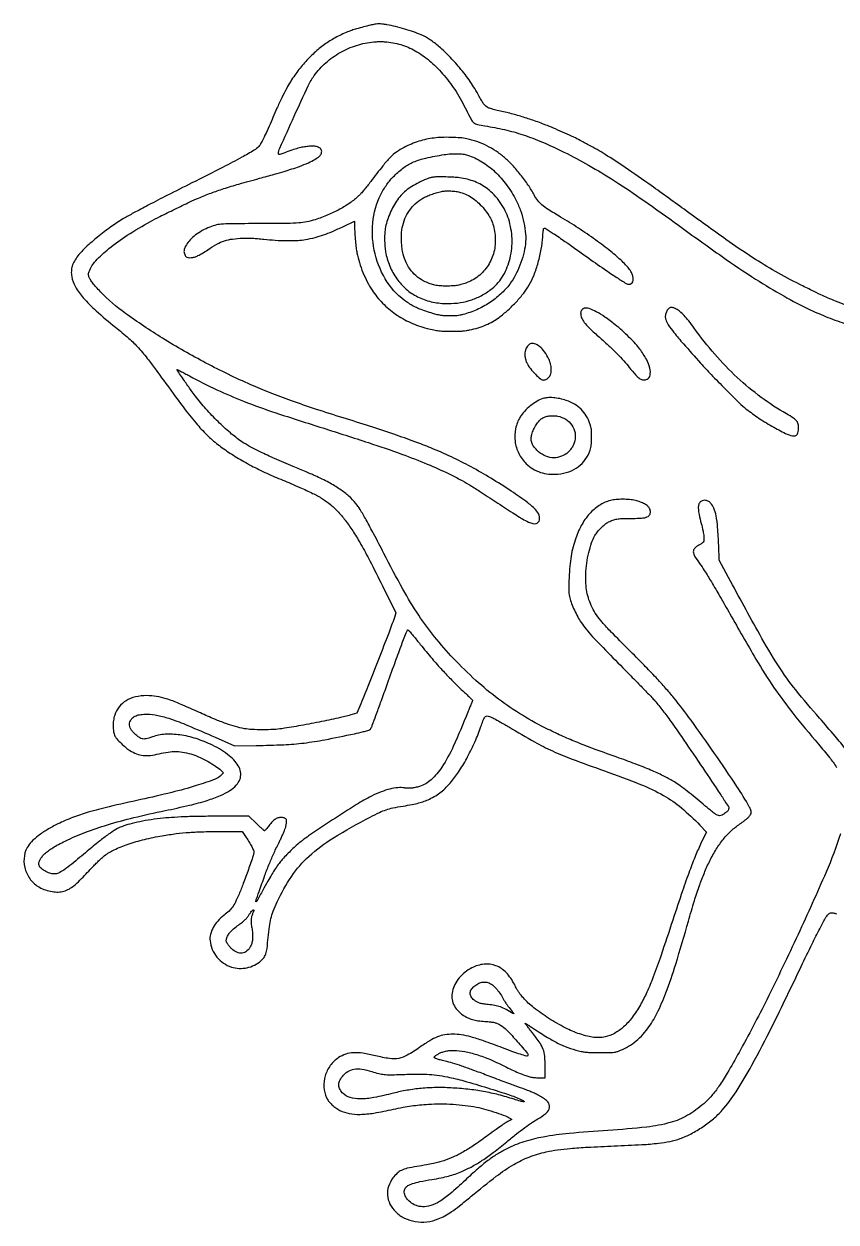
# Model space of a CAD drawing. Extents: x 225 to 3107, y 615 to 2741.
# Drawn here: x 225 to 1666, y 615 to 2741 of the extents above; entities that cross this region are included whole.
import ezdxf

# ---------------------------------------------------------------- set-up
doc = ezdxf.new("R2010")
doc.units = 0

msp = doc.modelspace()

# ---------------------------------------------------------------- linework, layer by layer
for points in [[(1702.382002, 2235.970658, -0.020754), (1665.437149, 2248.98624, -0.007057), (1652.183265, 2254.501617, -0.006964), (1639.030881, 2260.412659, -0.00539), (1623.411946, 2267.901388, -0.002106), (1602, 2278.565354, -0.012799), (1558.878359, 2301.670429, -0.01436), (1518.649525, 2326.124963, -0.01048), (1470.770258, 2358.591674, -0.003295), (1400.5, 2409.122126, 0.002555), (1338.190211, 2454.068332, 0.006414), (1292.172735, 2486.023215, 0.00866), (1256.419781, 2509.285032, 0.017792), (1227.5, 2525.994086, -0.000194), (1223.268167, 2528.244352, -0.000167), (1218.821875, 2530.612773, -0.000168), (1214.789295, 2532.764288, -0.000486), (1212, 2534.257162, 0.012272), (1200.950732, 2539.839985, 0.004621), (1185.22912, 2547.127799, 0.004676), (1168.589486, 2554.468463, 0.007449), (1154.211592, 2560.399156, 0.009191), (1131.150254, 2569.025457, 0.010997), (1109.119484, 2576.266876, 0.011309), (1087.345169, 2582.36256, 0.010913), (1065.058263, 2587.546092, -0.007739), (1060.023584, 2588.683431, -0.00851), (1055.184171, 2589.943228, -0.00803), (1051.089667, 2591.155036, -0.042009), (1048.915709, 2592.043002, -0.065047), (1045.078192, 2594.677719, -0.04222), (1041.385873, 2598.602876, -0.031631), (1037.494985, 2604.203104, -0.013618), (1033, 2612.113552, 0.011715), (1025.118974, 2626.106574, 0.015218), (1017.218268, 2638.520284, 0.014999), (1008.482667, 2650.571666, 0.010865), (998.070329, 2663.475558, 0.01764), (979.977576, 2683.452396, 0.022974), (961.986933, 2700.334912, 0.025743), (945.06252, 2713.367797, 0.051939), (930.312246, 2721.444323, 0.016389), (916.615213, 2726.66888, 0.011408), (900.846304, 2731.699444, 0.011249), (884.526071, 2736.102162, 0.013919), (869.139532, 2739.432601, 0.016835), (863.274932, 2740.328903, 0.019327), (857.627281, 2740.777952, 0.020866), (852.446136, 2740.77261, 0.032321), (848, 2740.293357, 0.016689), (840.048339, 2738.636968, 0.004659), (827.724489, 2735.515582, 0.004779), (815.357532, 2732.133646, 0.014316), (807, 2729.501344, 0.017244), (796.685045, 2725.521435, 0.012983), (785.627611, 2720.467829, 0.013008), (774.878911, 2714.862867, 0.017637), (765.5, 2709.216, 0.031038), (747.086123, 2695.526768, 0.026884), (729.554612, 2679.027081, 0.025884), (713.248367, 2660.063545, 0.023824), (698.501448, 2639, 0.018887), (691.427851, 2626.79883, 0.007473), (682.599723, 2609.534148, 0.007519), (673.882181, 2591.145661, 0.011662), (666.973288, 2575, -0.009573), (660.368798, 2559.385712, -0.008369), (652.879793, 2543.313219, -0.0064), (645.793766, 2529.209237, -0.060613), (641.985746, 2523.636546, -0.078762), (633.552519, 2516.632766, -0.008971), (611.974902, 2504.337739, -0.007183), (578.629868, 2486.739343, -0.001741), (523, 2458.637466, 0.001401), (479.632791, 2436.767129, 0.002853), (445.709745, 2419.295958, 0.003494), (419.64349, 2405.44979, 0.010314), (402, 2395.443526, 0.020578), (379.261431, 2380.621115, 0.016138), (355.843286, 2362.777573, 0.016435), (335.085165, 2344.708628, 0.037406), (320.972237, 2329.46511, 0.037176), (314.655095, 2320.187862, 0.057269), (310.797366, 2311.289668, 0.062018), (309.246122, 2302.29554, 0.053978), (309.828594, 2292.748727, 0.089454), (316.424154, 2274.523023, 0.04697), (330.464233, 2254.8367, 0.033173), (353.166989, 2231.874403, 0.012768), (387.5, 2203.001489, -0.012804), (411.516538, 2182.801391, -0.027891), (428.614787, 2165.863933, -0.021939), (446.037745, 2144.774601, -0.005359), (472.815055, 2108.5, 0.004234), (507.401919, 2061.424714, 0.015242), (530.610568, 2032.286034, 0.02316), (549.6747, 2011.797034, 0.028648), (569.307191, 1994.653729, 0.020577), (590.722487, 1979.384942, 0.015478), (615.427736, 1964.330125, 0.014857), (642.237436, 1950.146305, 0.014594), (670, 1937.490244, -0.00059), (698.63649, 1925.392518, -0.002884), (714.78946, 1918.435928, -0.004879), (726.388989, 1913.225437, -0.005395), (737.5, 1907.95743, -0.027157), (754.856612, 1898.298355, -0.034336), (769.685291, 1887.46901, -0.033214), (783.26764, 1874.408327, -0.022992), (796.88179, 1858, -0.018826), (810.133011, 1838.998902, -0.014295), (823.251968, 1817.248493, -0.0099), (838.972988, 1788.081024, -0.003157), (861.230291, 1744.072854), (885.339806, 1695.645709), (882.532755, 1687.572854, -0.007871), (872.469729, 1660.03752, -0.001737), (854.305243, 1613.148949, -0.001896), (835.297034, 1565.121317, -0.004746), (820.9567, 1530.248943), (815.782297, 1517.997886), (807.641148, 1515.528806, -0.018721), (786.802888, 1510.051613, -0.005084), (753.463894, 1502.965729, -0.005291), (716.756849, 1495.956662, -0.006887), (683, 1490.359282, -0.026179), (668.233721, 1488.904549, -0.01149), (648.5805, 1488.454868, -0.011174), (629.348073, 1488.886669, -0.034936), (616.5, 1490.366031, -0.022438), (600.624757, 1494.072229, -0.017193), (583.645395, 1499.485013, -0.013756), (563.706059, 1507.230073, -0.00657), (538.5, 1518.219689, 0.004982), (500.25915, 1535.037129, 0.023107), (477.662032, 1543.495077, 0.038357), (460.47274, 1547.615495, 0.039669), (443.049495, 1549, 0.0561), (422.986373, 1546.741795, 0.080435), (406.43045, 1540.038909, 0.089201), (394.052084, 1529.113112, 0.08775), (386.169833, 1514.5, 0.045867), (383.994032, 1505.120545, 0.037231), (383.355748, 1494.813181, 0.038434), (384.233054, 1485.027305, 0.067445), (386.638189, 1477.277587, 0.077437), (389.980271, 1472.288003, 0.0148), (397.632975, 1464.464144, 0.016684), (406.119873, 1456.815507, 0.036293), (413.213908, 1451.669451, 0.046638), (425.160534, 1445.723551, 0.064208), (436.793903, 1442.872226, 0.058661), (449.551575, 1442.936883, 0.031802), (464.991418, 1445.839706, -0.028829), (481.092019, 1448.965914, -0.039604), (495.81184, 1449.775923, -0.040808), (510.12679, 1448.256237, -0.033579), (525, 1444.38761, -0.028657), (537.820834, 1439.283154, -0.019316), (551.832443, 1432.080451, -0.019473), (564.962277, 1423.98714, -0.034334), (575.021963, 1416.180123), (579.5, 1412.183777), (576.5, 1409.005081, -0.115121), (563.507617, 1400.398281, -0.014052), (530.946296, 1389.327296, -0.01432), (487.48686, 1377.252597, -0.007386), (432.5, 1364.517318, 0.004186), (376.071056, 1351.828068, 0.013898), (339.288986, 1342.147288, 0.020175), (311.352451, 1332.71876, 0.022702), (285.37056, 1321.388057, 0.020781), (266.420728, 1311.080267, 0.029022), (250.479095, 1300.226088, 0.033276), (238.240794, 1289.441813, 0.071966), (230.782909, 1279.38863, 0.109271), (225.246093, 1259.906492, 0.096512), (228.053988, 1238.952075, 0.095326), (238.585099, 1220.374774, 0.103479), (255, 1207.667024, 0.04061), (266.353004, 1203.245509, 0.044927), (277.894858, 1200.900854, 0.048215), (288.851929, 1200.744519, 0.066387), (298.460866, 1202.839538, 0.051975), (307.314357, 1207.128326, 0.040261), (315.942165, 1213.491158, 0.021476), (327.369579, 1224.327689, 0.003785), (347.777881, 1245.739104, -0.00651), (353.354486, 1251.526338, -0.006335), (359.130007, 1257.219777, -0.006266), (364.330705, 1262.094328, -0.02337), (367.777881, 1264.961341, -0.05365), (385.27131, 1275.443681, -0.024998), (409.833348, 1285.329907, -0.022736), (438.907643, 1293.917804, -0.018876), (470.5, 1300.453528, -0.010566), (495.536206, 1304.112528, -0.013316), (518.845371, 1306.389123, -0.0118), (544.367626, 1307.592911, -0.005999), (576.5, 1307.963549), (612.5, 1307.946877), (619.716853, 1297.223438, -0.012319), (625.018817, 1288.910291, -0.017671), (629.266864, 1281.275749, -0.017617), (632.25469, 1274.882696, -0.100742), (632.999211, 1271.231513, -0.082173), (631.984849, 1265.087824, -0.002428), (623.414905, 1240.267596, -0.005473), (614.445971, 1215.564274, -0.011467), (606.823679, 1196.598846, -0.012348), (600.309117, 1182.385779, -0.041352), (595.069171, 1173.587049, -0.050294), (589.026931, 1166.701941, -0.025421), (580.182851, 1159.265189, 0.049129), (569.204706, 1149.109135, 0.056303), (560.979237, 1137.430326, 0.062076), (556.19772, 1125.358541, 0.092016), (555.408157, 1114.036307, 0.071617), (559.436062, 1098.70277, 0.070934), (567.634037, 1085.072952, 0.071365), (579.262284, 1074.34445, 0.073979), (593.301622, 1067.475937, 0.065291), (606.989614, 1065.028785, 0.063777), (620.959485, 1066.160949, 0.063694), (634.20945, 1070.780448, 0.064808), (645.784743, 1078.566276, 0.055023), (651.312641, 1084.62873, 0.082662), (654.511749, 1091.014516, 0.045772), (656.521418, 1100.536779, 0.007106), (658.490552, 1119.716996, -0.010926), (660.676758, 1139.521077, -0.029147), (663.360817, 1153.471673, -0.031141), (667.53805, 1166.484665, -0.014063), (674.535553, 1182.989214, -0.042498), (700.236854, 1228.501198, -0.058069), (731.08009, 1264.022652, -0.046994), (774.186347, 1296.510682, -0.018051), (839.5, 1333.546089, -0.009482), (856.258922, 1341.865361, -0.030013), (867.880093, 1346.531278, -0.03036), (879.905716, 1349.74441, -0.009879), (898, 1353.048838, 0.007659), (913.812197, 1355.864004, 0.01702), (925.734955, 1358.599671, 0.021374), (935.538945, 1361.657379, 0.024336), (944.620443, 1365.430011, 0.025353), (955.837604, 1371.457639, 0.031452), (965.570924, 1378.212195, 0.030387), (974.639605, 1386.332806, 0.02127), (983.863387, 1396.491331, 0.031726), (998.063821, 1415.91676, 0.019025), (1012.511684, 1440.588384, 0.018463), (1025.696515, 1467.55173, 0.021627), (1036.114416, 1494.046703, -0.007352), (1039.7411, 1504.103964, -0.039784), (1042.213208, 1509.350692, -0.084798), (1044.448531, 1512.06439, -0.180051), (1046.962487, 1513, -0.098884), (1051.429654, 1512.107813, -0.018939), (1058.976618, 1508.627161, -0.013619), (1069.865333, 1502.717626, -0.003777), (1086.617527, 1492.856533, 0.007062), (1131.241851, 1466.98187, 0.020443), (1163.063301, 1450.79943, 0.018251), (1197.997366, 1436.313774, 0.004727), (1255.287146, 1415.587821, -0.010651), (1319.230837, 1391.594328, -0.034325), (1360.130639, 1371.893171, -0.044436), (1392.023386, 1349.776379, -0.029223), (1424.619203, 1319.191826), (1436.289266, 1306.883653), (1427.233336, 1288.191826, 0.014832), (1416.999255, 1265.366708, 0.009622), (1406.469108, 1238.424826, 0.006778), (1393.821164, 1202.645767, 0.002325), (1376.448945, 1150.5, -0.002481), (1355.690085, 1088.253425, -0.009553), (1341.860918, 1049.888115, -0.015163), (1330.566003, 1022.826157, -0.02376), (1319.074045, 1000.382389, -0.029152), (1304.351974, 977.863926, -0.049045), (1289.216177, 961.131037, -0.058507), (1273.35511, 949.793797, -0.073873), (1256.471311, 943.511439, -0.0403), (1246.501823, 942.226448, -0.040343), (1236.458982, 942.55811, -0.034175), (1225.241409, 944.6223, -0.017838), (1211.599535, 948.633441, -0.038928), (1185.802479, 959.523832, -0.022808), (1156.740549, 976.275031, -0.02285), (1129.924484, 995.184725, -0.047855), (1111.362687, 1012.668877, -0.008676), (1106.175228, 1018.799009, -0.025997), (1102.92975, 1023.222679, -0.022855), (1099.946066, 1028.253938, -0.005532), (1095.490832, 1036.842801, 0.073), (1080.867759, 1057.623729, 0.111281), (1062.614013, 1069.85131, 0.119619), (1041.882509, 1072.571342, 0.093287), (1020.065225, 1065.973123, 0.047366), (1007.696948, 1057.96875, 0.052142), (997.488701, 1048.005884, 0.054485), (989.931198, 1036.583404, 0.061736), (985.399798, 1024.258932, 0.081193), (984.609497, 1012.47884, 0.082806), (987.627608, 1001.146185, 0.077878), (994.382937, 990.856841, 0.061299), (1004.490603, 982.134658, 0.034898), (1012.738963, 977.414833, 0.042143), (1021.069582, 974.224524, 0.036451), (1030.751944, 972.174708, 0.018053), (1043.257009, 970.9244, -0.008967), (1053.518907, 970.086362, -0.033005), (1059.937551, 969.014897, -0.045082), (1065.075521, 967.303701, -0.029632), (1070.634793, 964.473874, -0.068399), (1081.916966, 955.596404, -0.011798), (1100.379905, 935.535452, -0.005257), (1119.045053, 913.812553, -0.389221), (1118.860498, 909.527165, -0.278704), (1117.228031, 909.124582, -0.003422), (1106.484216, 912.550388, -0.007845), (1092.818173, 917.249776, -0.003257), (1074.5, 924.007339, 0.005079), (1040.386122, 936.450953, 0.017893), (1018.108565, 943.435824, 0.027406), (1001.259711, 947.084338, 0.03902), (986, 948.314679, 0.042481), (971.879373, 947.147654, 0.053135), (959.226887, 943.597685, 0.041938), (945.480692, 936.726442, 0.01588), (927.5, 924.968553, -0.022006), (905.469672, 910.944722, -0.083887), (890.249169, 905.29397, -0.084836), (874.10586, 904.989833, -0.022812), (848.871511, 910.001268, 0.021866), (826.731583, 914.4417, 0.051318), (809.904509, 915.311853, 0.066388), (796.112495, 912.752775, 0.067624), (783.56675, 906.675685, 0.08736), (768.828424, 892.656229, 0.086452), (759.699168, 874.397299, 0.087809), (757.36676, 854.379739, 0.094016), (762.173486, 835.288919, 0.06263), (765.859589, 829.399466, 0.0344), (771.685602, 823.184444, 0.033204), (778.69164, 817.489465, 0.039689), (786, 813.14017, 0.067745), (802.521878, 807.62466, 0.051887), (821.518011, 806.039902, 0.036314), (846.117391, 808.335364, 0.012722), (881, 815.083116, -0.007239), (897.875371, 818.539882, -0.010821), (912.721689, 821.026149, -0.011265), (927.201675, 822.797945, -0.008893), (942.936475, 824.082233, -0.016848), (964.152224, 824.718052, -0.014312), (986.554117, 823.992954, -0.014539), (1008.409094, 822.019445, -0.019777), (1027.956461, 818.891346, -0.018375), (1044.579982, 814.911714, -0.012626), (1063.11634, 809.239182, -0.011115), (1079.843744, 803.238141, -0.060848), (1088.309017, 798.742102), (1091.118035, 796.779763), (1086.309017, 794.537554, 0.031092), (1080.977998, 791.635925, 0.009267), (1073.21973, 786.562406, 0.007162), (1062.91307, 779.3281, 0.002864), (1049, 769.139976, -0.009324), (1024.833297, 751.918581, -0.019396), (1005.25312, 739.596305, -0.023785), (987.702582, 730.5627, -0.026569), (970, 723.601301, -0.01561), (961.209138, 720.974896, -0.012718), (951.651246, 718.699926, -0.009298), (939.501177, 716.367724, -0.003351), (922.141926, 713.48884, 0.015955), (905.407592, 710.278281, 0.056967), (895.129655, 706.697206, 0.075426), (887.489144, 701.474016, 0.043837), (880.038934, 693.198505, 0.081885), (872.154867, 678.126098, 0.100228), (870.274813, 662.368003, 0.099028), (874.675441, 646.974843, 0.078144), (884.931278, 632.962903, 0.083773), (900.399896, 622.016817, 0.071348), (919.483092, 615.983405, 0.068673), (940.191658, 615.431718, 0.067619), (960.391728, 620.493528, 0.030578), (971.909631, 625.939843, 0.02493), (983.52051, 633.101503, 0.017021), (997.845086, 643.690691, 0.005185), (1018.802797, 660.672466, -0.009201), (1063.260334, 696.108157, -0.030195), (1094.364871, 717.123128, -0.042164), (1121.642731, 730.284017, -0.036816), (1152, 739.397679, -0.019162), (1171.989912, 743.029737, -0.013413), (1194.737461, 745.647871, -0.00893), (1225.375705, 747.79325, -0.002619), (1272.5, 750.000895, 0.003304), (1321.817403, 752.379023, 0.014178), (1351.127999, 754.821716, 0.023489), (1371.791095, 758.123882, 0.033456), (1389.688407, 763.121949, 0.037035), (1409.230655, 771.691211, 0.02634), (1429.752873, 783.991498, 0.026362), (1448.842006, 798.36298, 0.037423), (1464.048865, 813.192975, 0.038371), (1488.996725, 846.254618, 0.016697), (1517.132577, 893.584817, 0.011121), (1552.979223, 962.321662, 0.003335), (1604.526089, 1068.545115, -0.002099), (1623.861768, 1108.642587, -0.006573), (1637.3259, 1135.369021, -0.007422), (1647.211208, 1153.696181, -0.062401), (1652.766826, 1161.25, -0.077949), (1655.19851, 1163.123387, -0.113653), (1657.792401, 1163.853897, -0.071581), (1661.287675, 1163.521774, -0.016541), (1667, 1161.936326, 0.012675)], [(1674.396459, 1303.894528, -0.024886), (1648.610199, 1235.652284, -0.005953), (1598.8489, 1125.098995, -0.006453), (1543.310662, 1009.46523, -0.011495), (1494.216631, 916, -0.005475), (1473.278125, 879.225174, -0.018682), (1458.511909, 855.978745, -0.027624), (1445.605241, 839.297019, -0.032055), (1431.523244, 825, -0.052049), (1402.892543, 804.348521, -0.062192), (1372.230119, 791.505426, -0.041281), (1330.319376, 783.448926, -0.010583), (1261.5, 777.499714, 0.006775), (1192.408539, 772.056775, 0.021751), (1146.683327, 765.815344, 0.031765), (1112.375151, 757.322615, 0.039563), (1081.946472, 744.983123, 0.024014), (1064.962607, 735.430338, 0.022079), (1048.473799, 724.039708, 0.018022), (1030.32293, 709.219467, 0.00857), (1008, 688.922261, -0.011625), (981.393617, 665.02558, -0.03905), (962.493081, 651.230839, -0.061035), (946.997319, 644.114638, -0.088821), (932.124376, 642.148834, -0.016652), (927.914545, 642.482387, -0.03397), (924.654327, 643.076595, -0.034534), (921.538785, 644.099506, -0.017809), (917.793467, 645.780574, -0.067805), (908.828573, 651.820937, -0.084953), (902.588428, 659.649278, -0.103003), (900.069301, 667.845089, -0.157914), (901.679406, 675.034424, -0.132691), (906.284211, 679.529966, -0.048809), (914.67936, 683.198853, -0.0299), (927.910572, 686.643479, -0.00815), (949.170195, 690.481449, 0.008474), (965.787579, 693.49248, 0.017176), (978.723065, 696.528731, 0.01958), (990.268883, 700.151615, 0.015531), (1002.439306, 704.931925, 0.023039), (1020.739152, 713.803275, 0.021607), (1038.552634, 724.4975, 0.017905), (1058.116612, 738.45517, 0.008833), (1082, 757.5, -0.005767), (1099.140596, 771.340825, -0.009434), (1114.01637, 782.623403, -0.010893), (1127.49782, 792.010531, -0.013815), (1140.362998, 800.055325, 0.059721), (1154.329806, 810.683935, 0.227693), (1158.015359, 820.679692, 0.20564), (1152.620261, 830.552289, 0.049226), (1136.5, 840.809281, 0.009469), (1129.534206, 844.16864, 0.012678), (1123.087558, 846.932819, 0.007731), (1114.464701, 850.220383, 0.001434), (1098.5, 855.974222, -0.002793), (1088.986998, 859.432039, -0.001015), (1075.534375, 864.438145, -0.001006), (1060.835607, 869.97571, -0.0012), (1047, 875.257919, 0.003399), (1021.948629, 884.696131, 0.006883), (1002.08266, 891.717753, 0.00865), (985.911842, 896.874163, 0.015699), (972.5, 900.441758, -0.007313), (963.636115, 902.641102, -0.021821), (957.668231, 904.496822, -0.025327), (953.809054, 906.109166, -0.377078), (953.279042, 907.351599, -0.150341), (954.789541, 909.483551, -0.026466), (958.880635, 912.300594, -0.028269), (963.924374, 915.014086, -0.030837), (969.100161, 917.0538, -0.018439), (973.467238, 918.294792, -0.029872), (977.263795, 918.986715, -0.024363), (981.623714, 919.300425, -0.008204), (988, 919.343183, -0.043773), (1007.312869, 917.460196, -0.030441), (1028.581975, 912.130117, -0.025238), (1052.848347, 903.082701, -0.014159), (1081.388994, 889.797508, 0.007941), (1093.846959, 883.808959, 0.010039), (1105.558237, 878.689195, 0.010929), (1115.727924, 874.742462, 0.029213), (1123.175897, 872.520461, 0.025168), (1126.312535, 871.94581, 0.010069), (1130.653232, 871.463172, 0.009934), (1135.362299, 871.12955, 0.012355), (1139.75, 871.014781), (1150, 871), (1149.992446, 889.25, 0.0169), (1149.299728, 909.490302, 0.070718), (1146.775361, 921.379996, 0.065557), (1140.952876, 932.527575, 0.013253), (1127.606059, 950.5, -0.001645), (1122.50964, 957.039875, -0.002727), (1118.258954, 962.59396, -0.000307), (1114.510328, 967.554104, -0.347948), (1114.515985, 967.798587, -0.377249), (1114.747423, 967.835103, -0.000302), (1120.086657, 964.445898, -0.00273), (1126.071, 960.596077, -0.001642), (1133.131921, 955.965885, 0.011228), (1157.566643, 940.604457, 0.024601), (1177.061906, 930.216184, 0.029765), (1194.924642, 923.063228, 0.027434), (1214, 917.855399, 0.015771), (1220.653597, 916.643793, 0.020465), (1226.816239, 915.977744, 0.013269), (1234.778834, 915.657476, 0.0029), (1248.5, 915.549567, 0.001881), (1264.100096, 915.576041, 0.020086), (1270.431827, 915.865132, 0.041453), (1274.959868, 916.636112, 0.022092), (1280.399159, 918.293004, 0.043083), (1294.468062, 924.676884, 0.036038), (1308.151503, 933.722857, 0.034905), (1320.830409, 944.977455, 0.034275), (1331.9039, 957.951379, 0.045074), (1348.522569, 985.183904, 0.023828), (1364.318251, 1021.507888, 0.016241), (1381.809653, 1072.563628, 0.00529), (1404.370007, 1149, -0.00502), (1414.92592, 1184.83559, -0.011003), (1423.880354, 1211.992134, -0.013684), (1432.577841, 1234.55807, -0.015242), (1442.21251, 1255.805071, -0.024853), (1453.749925, 1276.63094, -0.032164), (1466.436601, 1294.405198, -0.034743), (1480.360002, 1309.241435, -0.039976), (1495.602324, 1321.26178, 0.011825), (1499.847421, 1324.238256, 0.009654), (1504.24922, 1327.615591, 0.009781), (1508.180663, 1330.882392, 0.025101), (1510.852324, 1333.43737, 0.039288), (1514.60289, 1338.084924, 0.130656), (1515.90305, 1341.753214, 0.117968), (1515.274031, 1345.803469, 0.029211), (1512.347254, 1351.9039, 0.020377), (1490.472749, 1387.865325, 0.00472), (1450.671, 1446.461157, 0.00504), (1409.016627, 1505.2809, 0.014329), (1378.428005, 1545.109793, 0.010138), (1363.854048, 1562.277935, 0.007226), (1346.872537, 1580.928976, 0.005742), (1325.695942, 1603.0091, 0.002722), (1297.925621, 1631, -0.002966), (1267.438168, 1661.75956, -0.015535), (1251.304082, 1679.289505, -0.027831), (1241.19636, 1692.38756, -0.035862), (1233.515308, 1705.5, -0.032143), (1227.82929, 1719.179085, -0.036314), (1224.213475, 1732.932516, -0.033575), (1222.442402, 1747.953582, -0.021595), (1222.318612, 1765.5, -0.025667), (1223.943276, 1784.030658, -0.023277), (1227.484579, 1802.92064, -0.024306), (1232.409696, 1820.018093, -0.047689), (1238.235118, 1832.910943, -0.042357), (1242.860039, 1839.608517, -0.025051), (1249.407519, 1846.792172, -0.025127), (1256.501122, 1853.157761, -0.05069), (1262.778799, 1857.269105, -0.033384), (1270.178561, 1860.501005, -0.047014), (1277.14883, 1862.288867, -0.030811), (1286.265006, 1863.162334, -0.006772), (1302, 1863.482999, 0.006076), (1317.077915, 1863.769279, 0.030563), (1325.472216, 1864.545797, 0.057336), (1330.813114, 1866.011841, 0.101081), (1334.614952, 1868.524043, 0.101496), (1336.242935, 1870.992158, 0.077626), (1336.968891, 1874.151534, 0.071635), (1336.71805, 1877.624154, 0.065623), (1335.501051, 1880.997967, 0.096294), (1332.171647, 1885.206929, 0.049494), (1326.642515, 1889.076674, 0.041251), (1319.256117, 1892.457843, 0.02673), (1310.255764, 1895.176866, 0.038005), (1300.063703, 1896.863139, 0.021915), (1287.632798, 1897.41254, 0.021953), (1275.391656, 1896.87903, 0.043851), (1265.856474, 1895.192131, 0.078153), (1245.993905, 1886.352127, 0.066908), (1228.588602, 1871.441856, 0.059833), (1214.177947, 1850.793201, 0.043516), (1203.187104, 1825, 0.020621), (1198.612606, 1808.762132, 0.020856), (1195.411193, 1792.263506, 0.018902), (1193.371827, 1774.156314, 0.012075), (1192.308745, 1753, 0.002548), (1192.028201, 1739.617906, 0.015922), (1192.137621, 1732.769694, 0.028241), (1192.660794, 1727.771103, 0.021866), (1193.772602, 1722.409783, 0.031544), (1196.872705, 1712.774026, 0.014951), (1202.006278, 1700.773996, 0.014881), (1208.049118, 1688.695833, 0.023017), (1214.04301, 1678.689324, 0.025277), (1222.744412, 1666.910528, 0.014523), (1234.330873, 1653.588644, 0.007728), (1252.744545, 1634.228103, 0.001361), (1287.984133, 1598.5, -0.001291), (1307.183228, 1579.040249, -0.001676), (1324.671264, 1561.103125, -0.001253), (1339.239746, 1545.984348, -0.015195), (1344.638198, 1540, -0.010977), (1358.996589, 1522.303403, -0.009901), (1373.08011, 1503.382985, -0.005673), (1391.985737, 1476.259956, -0.001083), (1425.680223, 1426.5, -0.00026), (1457.294181, 1379.541306, -0.003457), (1468.816391, 1362.148762, -0.004496), (1475.200036, 1352.1717, -0.140974), (1476, 1349.390803, -0.174068), (1474.598804, 1345.487913, -0.049961), (1469.969727, 1340.893951, -0.050195), (1464.32415, 1337.183465, -0.120869), (1459.5, 1336, -0.117062), (1455.682677, 1336.906141, -0.037132), (1450.631559, 1339.93636, -0.020613), (1443.234806, 1345.627438, -0.004079), (1430.5, 1356.4671, 0.006725), (1416.309375, 1368.416972, 0.007567), (1402.343032, 1379.511553, 0.008145), (1389.626713, 1388.977084, 0.017157), (1379.39723, 1395.815674, 0.022888), (1362.04816, 1405.501916, 0.013457), (1340.510928, 1415.54992, 0.011139), (1314.067721, 1426.33725, 0.006253), (1281.5, 1438.319716, -0.003054), (1238.806344, 1453.718436, -0.007612), (1207.839934, 1465.639832, -0.009573), (1181.839262, 1476.689746, -0.008767), (1155.5, 1489.042682, -0.022756), (1109.807997, 1514.097794, -0.024066), (1067.457566, 1542.773956, -0.023409), (1027.038211, 1576.142615, -0.019312), (987.127759, 1615.275605, -0.019365), (953.814442, 1653.420348, -0.023547), (925.786254, 1691.694351, -0.019535), (897.748975, 1737.844852, -0.00837), (863.785886, 1801.5, 0.002785), (846.016505, 1835.719095, 0.006553), (832.279018, 1861.00764, 0.008016), (821.571822, 1879.418106, 0.032941), (814.197078, 1890, 0.044537), (801.904865, 1902.841942, 0.03036), (785.897232, 1915.202866, 0.02626), (766.028943, 1927.230098, 0.017183), (742, 1939.05966, 0.003953), (735.808522, 1941.789066, 0.001026), (725.8, 1946.082626, 0.001043), (714.371874, 1950.929281, 0.001065), (703, 1955.695617, -0.004331), (669.828827, 1969.854256, -0.009368), (644.626275, 1981.437748, -0.012025), (625.309735, 1991.337687, -0.025343), (610.936224, 2000.117178, -0.028237), (591.400205, 2015.137694, -0.016444), (569.656801, 2035.183967, -0.01587), (548.042116, 2057.863477, -0.017904), (528.797611, 2081, -0.012088), (522.063584, 2090.161729, -0.00213), (509.911276, 2107.720199, -0.000215), (496.325542, 2127.547847, -0.603203), (496.563966, 2128, -0.121676), (496.871146, 2127.924124, -0.000119), (503.243286, 2124.569674, -0.001183), (510.360099, 2120.799505, -0.000725), (518.734186, 2116.322293, 0.013552), (567.625167, 2091.773885, 0.016526), (614.67899, 2071.591891, 0.012713), (671.88384, 2050.923638, 0.004392), (755.5, 2023.908358, -0.003198), (836.589693, 1997.923014, -0.00802), (895.300014, 1977.645915, -0.010774), (940.861995, 1959.966952, -0.016446), (979.5, 1942.499937, -0.007935), (998.545914, 1932.745332, -0.011997), (1014.77346, 1923.600188, -0.008982), (1033.581305, 1911.935352, -0.002528), (1062.5, 1893.064395, 0.001222), (1078.033151, 1882.870283, 0.001546), (1092.447432, 1873.524211, 0.001219), (1104.580589, 1865.752159, 0.012525), (1109.682747, 1862.678325, 0.018935), (1120.532966, 1857.039093, 0.057396), (1128.401376, 1854.372258, 0.098123), (1134.041991, 1854.279218, 0.183301), (1137.901138, 1856.601447, 0.225566), (1140.06886, 1866.16895, 0.124302), (1134.538447, 1877.104143, 0.055008), (1119.283873, 1891.182594, 0.012049), (1090, 1911.707333, 0.010516), (1053.670862, 1934.798504, 0.012709), (1018.598079, 1954.867926, 0.013136), (983.59937, 1972.560616, 0.012889), (947.5, 1988.509123, 0.010217), (918.849841, 1999.614821, 0.004918), (881.707539, 2012.733729, 0.004437), (838.64453, 2027.043495, 0.003433), (791.487607, 2041.893679, -0.00465), (742.429833, 2057.473827, -0.006876), (699.726744, 2072.127666, -0.00775), (661.982089, 2086.326961, -0.010168), (628, 2100.520525, -0.017244), (548.177208, 2139.125865, -0.017202), (471.138279, 2183.169718, -0.018066), (405.151221, 2227.340775, -0.043906), (360.906542, 2265.661151, -0.010777), (353.336536, 2273.824231, -0.018284), (347.409064, 2281.011948, -0.021829), (343.072643, 2287.224548, -0.050273), (340.518853, 2292.311463, -0.019777), (339.6093, 2295.008523, -0.078597), (339.38549, 2296.736003, -0.07013), (339.692334, 2298.54456, -0.013758), (340.781149, 2301.666151, -0.097425), (352.472583, 2320.424258, -0.033967), (375.835396, 2342.245565, -0.028398), (408.449237, 2365.855721, -0.01678), (449.779609, 2390.421312, -0.009652), (466.14948, 2399.014756, -0.002504), (492.82954, 2412.203484, -0.002402), (519.503955, 2425.0653, -0.01137), (534.985922, 2432.011573, -0.010842), (557.124838, 2440.785534, -0.010888), (579.591949, 2448.57826, -0.008619), (606.538701, 2456.762157, -0.003564), (643.259459, 2466.944284, 0.001653), (669.733058, 2474.176227, 0.005491), (687.072976, 2479.180375, 0.007827), (700.647105, 2483.492542, 0.007966), (714, 2488.203608, 0.014321), (729.854129, 2494.604984, 0.031027), (741.539707, 2500.606049, 0.040142), (749.465686, 2506.22509, 0.139668), (752.956487, 2511.368155, 0.074856), (753.554715, 2514.866983, 0.125885), (752.87775, 2517.751163, 0.114087), (750.827447, 2520.145312, 0.054791), (747.310444, 2522.186875, 0.03202), (744.337259, 2523.280447, 0.047456), (741.614508, 2523.814241, 0.031322), (738.111184, 2523.940868, 0.006785), (732.05639, 2523.698164, 0.024494), (722.990083, 2522.764586, 0.023851), (713.97655, 2520.944189, 0.019241), (703.625092, 2517.906373, 0.008609), (690.25, 2513.157817, -0.002941), (682.534529, 2510.319703, -0.028924), (679.215002, 2509.333555, -0.105058), (677.615356, 2509.299011, -0.360231), (677, 2510.042289, -0.105463), (679.269082, 2520.680376, -0.001668), (704.848957, 2577.40636, -0.003176), (729.724834, 2631.174963, -0.045058), (740.420259, 2649.440456, -0.057757), (760.762661, 2671.936306, -0.051666), (786.446204, 2690.155932, -0.051289), (815.519248, 2702.83594, -0.055039), (845.882687, 2708.953475, 0.000025), (849.292532, 2709.25741, 0.000033), (852.409289, 2709.535588, 0.000024), (855.022049, 2709.769087, 0.000312), (856, 2709.857149, -0.038747), (857.029742, 2709.870511, -0.001917), (860.414921, 2709.638895, -0.003087), (864.438033, 2709.323149, -0.002225), (868.923136, 2708.923154, -0.026352), (883.398842, 2706.793236, -0.028678), (897.158434, 2703.189979, -0.029107), (910.228079, 2698.09577, -0.028952), (922.64188, 2691.510289, -0.044717), (947.592513, 2673.126266, -0.036001), (970.902244, 2649.300027, -0.033754), (991.972155, 2620.702792, -0.02892), (1010.222942, 2588.050188, 0.010312), (1018.497591, 2571.859865, 0.092824), (1023.472397, 2565.685476, 0.119819), (1029.882425, 2562.437782, 0.021659), (1043.101986, 2559.934488, -0.020908), (1077.902344, 2553.398682, -0.02297), (1110.942126, 2544.134051, -0.021231), (1145.13127, 2531.195895, -0.0138), (1183.5, 2513.51427, -0.015451), (1227.116536, 2490.231489, -0.011804), (1273.383321, 2462.192989, -0.010026), (1325.341889, 2427.517219, -0.005793), (1386.5, 2383.843935, 0.004608), (1464.197902, 2328.080901, 0.010761), (1523.597505, 2288.157686, 0.013966), (1573.424039, 2258.13341, 0.018588), (1620.383811, 2233.851977, 0.016093), (1651.835177, 2220.262421, 0.013912), (1685.64971, 2208.001576, 0.014208)], [(1684.111753, 1452.891813, 0.013615), (1664.65134, 1477.112447, 0.005477), (1636.811484, 1509.174381, -0.013346), (1594.829462, 1559.088745, -0.024746), (1563.941878, 1602.069874, -0.016996), (1530.782909, 1657.431164, -0.003401), (1475.718259, 1758.5), (1459.101222, 1789.5), (1458.024041, 1815.5, 0.007813), (1456.179821, 1847.800948, 0.028758), (1453.525389, 1868.079432, 0.046751), (1449.616248, 1881.618141, 0.098817), (1443.730966, 1890.769321, 0.087586), (1439.024005, 1894.183633, 0.100241), (1433.649319, 1895.573273, 0.109328), (1428.522058, 1894.72165, 0.122838), (1424.480418, 1891.794358, 0.132951), (1422.293376, 1887.089772, 0.059724), (1421.939801, 1880.229684, 0.035915), (1423.350211, 1870.192956, 0.009945), (1427, 1854.695879, -0.008691), (1430.278679, 1840.929416, -0.028218), (1431.77347, 1831.667173, -0.04294), (1431.887152, 1825.265612, -0.136575), (1430.475059, 1821.267854, -0.068619), (1429.505376, 1820.222865, -0.016523), (1427.624174, 1818.78476, -0.016657), (1425.334982, 1817.264129, -0.015835), (1422.911325, 1815.872053, 0.074215), (1415.334885, 1810.256326, 0.209488), (1412.993352, 1804.2511, 0.128064), (1415.409913, 1796.325816, 0.022276), (1424.256294, 1783.26236, -0.019536), (1432.56555, 1771.135707, -0.004953), (1445.083219, 1750.799091, -0.004489), (1460.335226, 1724.938662, -0.002701), (1477.987605, 1694, 0.004873), (1524.183139, 1613.845869, 0.016167), (1556.761252, 1562.445998, 0.019095), (1589.644931, 1517.855983, 0.009113), (1635.097394, 1462.990844, -0.008941), (1654.581496, 1439.488281, -0.023576), (1667.411777, 1421.785938, -0.032158)]]:
    msp.add_lwpolyline(points, format="xyb")
for points in [[(953.061413, 2538.464585, 0.021971), (939.354884, 2536.115353, 0.022476), (926.012646, 2532.58568, 0.022118), (912.84289, 2527.811207, 0.019853), (899.65243, 2521.73421, 0.037407), (886.332174, 2513.636858, 0.04407), (875.134199, 2504.03001, 0.026698), (862.119808, 2489.199334, 0.00538), (840.705939, 2461.38565, -0.006593), (834.634059, 2453.538567, -0.007448), (828.594824, 2446.170767, -0.007926), (823.128145, 2439.904731, -0.020679), (818.946786, 2435.631884, -0.036911), (803.912381, 2423.447291, -0.026701), (785.563888, 2412.098989, -0.024962), (764.676681, 2401.993884, -0.022006), (741.998667, 2393.543678, -0.026963), (727.214683, 2389.630415, -0.033737), (713.161492, 2387.687256, -0.015259), (692.250559, 2386.862197, -0.001546), (642.5, 2386.57223, 0.001158), (591.962411, 2386.316843, 0.018836), (575.004574, 2385.552592, 0.050479), (563.983352, 2383.506314, 0.032237), (551.727019, 2379.047686, 0.02999), (538.421057, 2372.233185, 0.037287), (527.012934, 2364.296933, 0.041419), (518.040128, 2355.680464, 0.064954), (512.069951, 2346.82407, 0.026074), (510.042754, 2342.176122, 0.062894), (509.176278, 2338.533271, 0.074848), (509.315157, 2335.190463, 0.051255), (510.415342, 2331.548373, 0.07132), (512.109583, 2328.710238, 0.113879), (514.325018, 2326.978592, 0.092462), (517.421572, 2326.180463, 0.035363), (521.889925, 2326.193151, 0.055201), (527.687686, 2327.271106, 0.037237), (533.97066, 2329.697622, 0.027355), (541.522903, 2333.800845, 0.010896), (551.423205, 2340.205169, -0.022582), (567.544293, 2350.107161, -0.046722), (581.073475, 2356.024112, -0.047646), (595.294206, 2359.259233, -0.024412), (613.543897, 2360.715942, -0.007284), (623.201492, 2360.873093, -0.012503), (631.250355, 2360.685506, -0.011409), (639.767527, 2360.078711, -0.004973), (651.043897, 2358.903014, 0.014098), (671.242699, 2357.168981, 0.012365), (692.411881, 2356.476189, 0.012568), (711.599559, 2356.805242, 0.034873), (725, 2358.312373, 0.016821), (741.648937, 2361.954276, 0.021411), (756.705723, 2366.47712, 0.0191), (772.603858, 2372.695078, 0.009874), (792, 2381.608461), (811.5, 2391.040281), (811.73349, 2382.77014, 0.007959), (812.324147, 2369.398454, 0.007388), (813.350053, 2355.715559, 0.007599), (814.645288, 2343.40289, 0.019835), (816.060255, 2334.616642, 0.025395), (820.428279, 2317.51843, 0.021054), (826.747246, 2299.823842, 0.021292), (834.424911, 2282.979843, 0.028402), (842.878849, 2268.452878, 0.048657), (861.514, 2245.458577, 0.046517), (884.50504, 2226.112054, 0.045639), (911.11863, 2211.038157, 0.043263), (940.5, 2200.722193, 0.010717), (952.417535, 2197.934873, 0.023553), (961.653892, 2196.432718, 0.021614), (971.464787, 2195.735898, 0.007723), (985.5, 2195.56409, 0.004104), (996.551438, 2195.69023, 0.013994), (1003.738812, 2196.032662, 0.019105), (1009.630179, 2196.705999, 0.01468), (1016, 2197.874077, 0.021541), (1031.1604, 2201.806519, 0.026187), (1044.946547, 2206.826905, 0.027942), (1057.312449, 2212.914605, 0.033066), (1068.213665, 2220.048069, 0.02298), (1084.017134, 2233.131244, 0.021101), (1099.029132, 2247.971688, 0.021874), (1112.06061, 2263.280704, 0.03323), (1121.851573, 2277.745857, 0.04015), (1130.316267, 2295.343738, 0.023814), (1137.654422, 2317.453204, 0.023296), (1143.086403, 2341.049954, 0.029474), (1145.782118, 2363.267099, -0.006305), (1146.180844, 2368.614752, -0.009377), (1146.6765, 2373.282713, -0.005048), (1147.204695, 2377.182112, -0.16155), (1147.630287, 2378.030287, -0.350235), (1150.283729, 2378.327728, -0.005255), (1164.277884, 2369.305568, -0.007381), (1185.263031, 2355.0129, -0.00136), (1223.5, 2327.979894, 0.002781), (1255.12747, 2305.754281, 0.008039), (1277.359181, 2290.839332, 0.006122), (1293.779479, 2280.485136, 0.141783), (1299.058167, 2279.031803, 0.138769), (1302.957842, 2280.190421, 0.149219), (1305.541505, 2283.196515, 0.11315), (1306.433514, 2287.875599, 0.060792), (1305.501867, 2293.707976, 0.042867), (1303.148167, 2299.857989, 0.044347), (1299.801803, 2305.442661, 0.032832), (1294.691515, 2311.582838, 0.011538), (1286.59944, 2319.716637, 0.023334), (1266.465775, 2337.31241, 0.011956), (1239.716272, 2357.548979, 0.011252), (1209.245483, 2378.450961, 0.010853), (1177.5, 2398.22303, -0.006202), (1155.507626, 2411.638303, -0.034165), (1144.281689, 2419.796574, -0.05661), (1137.009243, 2427.433602, -0.039037), (1130.559624, 2437.5, 0.026125), (1120.026288, 2454.913206, 0.018517), (1106.509059, 2473.325014, 0.018671), (1091.902172, 2490.399923, 0.029866), (1078.077941, 2503.700358, 0.030247), (1062.870926, 2515.162734, 0.030667), (1046.459838, 2524.648879, 0.030896), (1029.134642, 2531.994753, 0.03179), (1011.198995, 2537.068651, 0.033679), (999.568894, 2538.764551, 0.013366), (983.441816, 2539.583487, 0.013494), (966.760415, 2539.533761, 0.023965)], [(1012.436397, 2508.025569, -0.060249), (1037.58715, 2496.483552, -0.04989), (1061.058501, 2478.629733, -0.047117), (1081.748947, 2455.353032, -0.041929), (1098.640493, 2427.719865, -0.032729), (1106.779022, 2408.439623, -0.031359), (1112.467955, 2387.986974, -0.032723), (1115.344127, 2368.035807, -0.047768), (1115.029861, 2350.292875, -0.03524), (1111.582513, 2331.73041, -0.029451), (1105.409824, 2312.655079, -0.029746), (1097.131165, 2294.666615, -0.038606), (1087.371286, 2279.371515, -0.045821), (1071.08363, 2261.41556, -0.041529), (1051.281742, 2246.063374, -0.040536), (1028.713803, 2233.867355, -0.039087), (1004.200948, 2225.298359, -0.013435), (998.61516, 2223.982873, -0.022723), (993.868636, 2223.221825, -0.019955), (988.666143, 2222.838008, -0.007912), (981.5, 2222.709613, -0.016307), (971.376721, 2223.018667, -0.029609), (963.160647, 2224.028799, -0.024915), (954.231234, 2226.132313, -0.00834), (941.409839, 2230.068313, -0.009371), (930.107088, 2233.981201, -0.020532), (921.650011, 2237.487948, -0.02299), (914.121137, 2241.408547, -0.015251), (905.848907, 2246.555438, -0.101828), (869.957357, 2282.781253, -0.084268), (848.280915, 2332.700002, -0.083049), (844.106074, 2387.665308, -0.094438), (858.593993, 2438.386997, -0.01828), (863.631843, 2447.541148, -0.021169), (869.100706, 2455.852312, -0.021003), (875.291986, 2463.726432, -0.017474), (882.5, 2471.568969, -0.039816), (899.428254, 2486.207822, -0.058401), (916.52451, 2495.922672, -0.045901), (938.290718, 2502.855078, -0.015541), (971, 2508.993874, -0.020223), (982.883193, 2510.354461, -0.024236), (994.138132, 2510.636998, -0.026583), (1004.199284, 2509.865642, -0.045085)], [(952.5, 2469.022591, 0.024218), (946.586364, 2467.87955, 0.025846), (940.940583, 2466.188365, 0.02112), (934.619328, 2463.627176, 0.009374), (926.5, 2459.745707, 0.022953), (913.440342, 2452.430712, 0.034279), (902.832635, 2444.777253, 0.037301), (894.051706, 2436.294804, 0.035929), (886.507954, 2426.5, 0.022723), (879.314801, 2414.47344, 0.025788), (873.568379, 2402.331081, 0.026616), (869.25406, 2390.026713, 0.027839), (866.346348, 2377.515529, 0.033667), (865.340878, 2368.009781, 0.015246), (865.245861, 2355.483452, 0.015248), (865.914718, 2342.969495, 0.033518), (867.354648, 2333.5, 0.050785), (875.718799, 2308.209347, 0.056765), (888.784498, 2286.127397, 0.059063), (905.948176, 2268.273339, 0.063663), (926.407183, 2255.447534, 0.027756), (938.506033, 2250.652749, 0.029219), (950.857672, 2247.322008, 0.028265), (963.882061, 2245.374095, 0.022887), (978, 2244.721704, 0.03922), (999.681748, 2246.416071, 0.043796), (1020.018948, 2251.477622, 0.044563), (1038.856502, 2259.901927, 0.043413), (1056.080352, 2271.593797, 0.09173), (1075.745822, 2294.719621, 0.072076), (1087.906838, 2325.357436, 0.068154), (1091.297202, 2359.89371, 0.066506), (1085.340834, 2394.373997, 0.040824), (1079.203535, 2409.498749, 0.035352), (1070.429741, 2424.210466, 0.03547), (1059.708158, 2437.486837, 0.041929), (1047.758219, 2448.326922, 0.036195), (1036.999507, 2455.384462, 0.033406), (1025.049438, 2461.031126, 0.032182), (1012.010432, 2465.212107, 0.028479), (998, 2467.892188, 0.019702), (988.023784, 2468.819295, 0.007107), (973.786682, 2469.375573, 0.00622), (959.86264, 2469.548239, 0.035632)], [(999.983665, 2441.996816, -0.044764), (1011.344339, 2437.627413, -0.039966), (1022.211585, 2431.164507, -0.037648), (1032.50046, 2422.643729, -0.031), (1042.134184, 2412.132838, -0.028306), (1049.968022, 2401.236023, -0.043701), (1055.314923, 2390.949567, -0.043105), (1058.839963, 2379.786173, -0.026626), (1061.122174, 2366.20308, -0.078963), (1059.941048, 2339.603425, -0.082247), (1050.541018, 2315.084804, -0.083487), (1033.894762, 2295.193338, -0.084806), (1011.742517, 2281.969099, -0.019872), (1002.712827, 2278.883843, -0.030482), (994.664098, 2277.011514, -0.028197), (986.004393, 2276.044263, -0.014162), (975, 2275.752211, -0.017336), (963.674438, 2276.165276, -0.032522), (954.601267, 2277.408219, -0.035302), (946.274385, 2279.728344, -0.025035), (937.310317, 2283.437964, -0.056386), (923.811103, 2291.809168, -0.05673), (912.554025, 2302.969386, -0.05519), (903.846452, 2316.671397, -0.048431), (897.885318, 2332.55398, -0.040432), (896.070136, 2342.447767, -0.016954), (895.166551, 2355.969571, -0.016903), (895.17981, 2369.469877, -0.042311), (896.352285, 2379.246421, -0.046351), (901.357812, 2395.626957, -0.055115), (909.094967, 2409.812567, -0.05614), (919.60629, 2421.758476, -0.051067), (932.831804, 2431.502734, -0.030431), (939.297778, 2434.804293, -0.015833), (947.71292, 2438.161384, -0.015252), (956.948769, 2441.195642, -0.017152), (966, 2443.532078, -0.042732), (973.414459, 2444.523364, -0.023165), (982.620445, 2444.534185, -0.022992), (991.997089, 2443.677391, -0.035165)], [(1219.269925, 2236.293716, 0.074407), (1218.264176, 2235.940228, 0.033625), (1217.072708, 2235.203578, 0.03235), (1215.896562, 2234.241437, 0.038063), (1214.921631, 2233.18306, 0.0457), (1213.874834, 2231.574649, 0.068707), (1213.304215, 2230.003745, 0.054486), (1213.107004, 2228.083848, 0.018832), (1213.230247, 2225.295001, 0.102679), (1215.479532, 2217.659021, 0.050902), (1221.147185, 2209.245628, 0.031185), (1231.229165, 2198.571687, 0.008523), (1248.429827, 2183.038103, -0.008515), (1263.628869, 2169.312617, -0.009773), (1277.655578, 2155.682165, -0.010566), (1289.848854, 2142.828746, -0.017882), (1299.432742, 2131.5, 0.013081), (1310.858948, 2117.727534, 0.066576), (1318.336299, 2111.180963, 0.134537), (1324.579271, 2109.121108, 0.132895), (1331.032733, 2110.516927, 0.233837), (1336.324039, 2117.711534, 0.103193), (1335.949047, 2129.823566, 0.066336), (1329.773008, 2145.790083, 0.033536), (1318.136678, 2164, 0.028629), (1310.668883, 2172.994917, 0.010761), (1299.246556, 2184.735384, 0.010776), (1286.493718, 2196.761041, 0.014848), (1274.5, 2206.962321, 0.015228), (1256.021234, 2220.855092, 0.031514), (1240.642968, 2230.309118, 0.040396), (1228.199052, 2235.679947, 0.129757)], [(1371.388117, 2237.019931, 0.142355), (1367.595434, 2234.03487, 0.069329), (1364.709923, 2228.529343, 0.066431), (1363.331658, 2222.114767, 0.097364), (1363.992878, 2216.3973, 0.072279), (1368.595525, 2206.955113, 0.019105), (1378.594168, 2193.415266, 0.011538), (1395.429377, 2173.320177, 0.002422), (1425.852279, 2139, 0.00927), (1444.614322, 2118.806096, 0.004187), (1469.915613, 2093.002675, 0.00334), (1494.632633, 2068.542817, 0.024945), (1507, 2057.616548, 0.022909), (1529.864861, 2041.0181, 0.018528), (1555.801654, 2025.291876, 0.015627), (1579.848946, 2012.871613, 0.111838), (1592.52659, 2010, 0.1136), (1595.160023, 2010.606138, 0.130842), (1597.105735, 2012.287576, 0.085157), (1598.50305, 2015.350344, 0.027323), (1599.516757, 2020.263175, 0.067537), (1599.637486, 2028.897386, 0.128849), (1597.098899, 2035.305741, 0.086268), (1590.913619, 2041.246418, 0.01928), (1578.425131, 2048.981801, -0.030454), (1533.513232, 2078.207833, -0.027609), (1490.914659, 2113.580612, -0.026683), (1451.094305, 2154.708266, -0.02422), (1414.493429, 2201.147892, 0.011343), (1404.872148, 2214.023941, 0.022383), (1396.559788, 2223.711132, 0.028196), (1389.234865, 2230.680033, 0.060249), (1382.72907, 2234.977521, 0.012943), (1378.553553, 2236.930679, 0.058432), (1375.98237, 2237.71173, 0.087718), (1373.837174, 2237.718581, 0.053098)], [(1123.418438, 2173.031147, 0.090758), (1121.11704, 2171.5708, 0.038295), (1118.618011, 2168.876353, 0.037401), (1116.40911, 2165.623021, 0.050776), (1114.961692, 2162.383924, 0.0698), (1114.044924, 2157.328673, 0.040899), (1114.301979, 2151.172023, 0.039175), (1115.613179, 2144.762657, 0.044541), (1117.874066, 2138.918409, 0.050508), (1123.955652, 2129.198222, 0.031975), (1132.81792, 2119.173639, 0.028879), (1141.955762, 2111.074793, 0.168429), (1147.940285, 2109, 0.084078), (1150.160775, 2109.376046, 0.04979), (1152.603329, 2110.511127, 0.04543), (1155.022615, 2112.257767, 0.04099), (1157.178838, 2114.469243, 0.11619), (1160.06854, 2120.309492, 0.060236), (1160.949101, 2128.446009, 0.054751), (1159.83752, 2137.51853, 0.053735), (1156.781561, 2146.194228, 0.043595), (1149.162066, 2159.104532, 0.068376), (1140.326203, 2168.459932, 0.090477), (1131.397719, 2173.302269, 0.177041)], [(1145.729804, 2076.04819, 0.059111), (1135.10117, 2071.206564, 0.034581), (1123.656577, 2063.128098, 0.0343), (1113.257655, 2053.394425, 0.051602), (1105.779333, 2043.490402, 0.083915), (1097.542802, 2022.638845, 0.084728), (1096.655778, 2000.310831, 0.084327), (1103.233583, 1978.864599, 0.082065), (1116.565706, 1960.564736, 0.056608), (1128.26063, 1951.407121, 0.058746), (1141.57075, 1945.240494, 0.056399), (1156.434352, 1942.168233, 0.045697), (1172.726725, 1942.171191, 0.061004), (1192.31918, 1946.416217, 0.075841), (1208.777958, 1955.123733, 0.079085), (1221.381986, 1967.994, 0.074091), (1229.709996, 1984.421589, 0.01745), (1231.19598, 1989.467713, 0.033349), (1231.972082, 1993.619128, 0.023666), (1232.3307, 1998.674555, 0.005029), (1232.449297, 2007.5, 0.004942), (1232.390189, 2016.589666, 0.025813), (1232.05012, 2021.582987, 0.035013), (1231.238439, 2025.812315, 0.014274), (1229.57313, 2031.430666, 0.055822), (1223.14988, 2045.501916, 0.063388), (1213.990117, 2057.150296, 0.062385), (1202.069148, 2066.273323, 0.05155), (1187.488024, 2072.88305, 0.029522), (1176.031089, 2075.974628, 0.032233), (1164.620922, 2077.583684, 0.034892), (1154.188338, 2077.645198, 0.061451)], [(1172.040348, 2044.992348, -0.0914), (1186.644874, 2039.332613, -0.103434), (1197.543703, 2029.012318, -0.107724), (1203.104826, 2015.556246, -0.106835), (1202.585391, 2000.963693, -0.039256), (1200.390601, 1994.49097, -0.042263), (1197.253413, 1988.607434, -0.042834), (1193.215436, 1983.404097, -0.042578), (1188.342373, 1978.953503, -0.091261), (1175.632226, 1972.44924, -0.09919), (1161.817843, 1971.157406, -0.094448), (1148.037923, 1975.311974, -0.074896), (1135.454198, 1984.5, -0.041561), (1129.48666, 1991.477542, -0.078851), (1126.165892, 1998.062428, -0.087166), (1125.232862, 2004.890051, -0.061285), (1126.474654, 2012.560808, -0.037171), (1129.676191, 2021.138734, -0.032501), (1134.238219, 2029.559282, -0.033874), (1139.376574, 2036.618409, -0.080244), (1144.276654, 2040.861965, -0.057485), (1150.181526, 2043.632713, -0.044079), (1157.117502, 2045.299121, -0.04217), (1164.576324, 2045.772609, -0.041655)], [(928.472933, 1640, 0.005413), (949.418004, 1614.747817, 0.009591), (967.305016, 1594.453864, 0.010604), (984.632809, 1576.325757, 0.008885), (1003.75, 1557.825907, -0.002782), (1010.36278, 1551.581144, -0.004449), (1015.932812, 1546.166569, -0.001084), (1020.735845, 1541.393079, -0.199151), (1021, 1540.756178, -0.091341), (1020.867601, 1540.037479, -0.000627), (1018.617379, 1534.159463, -0.002422), (1015.997984, 1527.440106, -0.001544), (1012.888951, 1519.647898, -0.010547), (986.984744, 1459.024996, -0.038067), (966.824566, 1422.210309, -0.062744), (947.945954, 1399.907064, -0.111297), (927.160509, 1387.968575, -0.018498), (919.427257, 1385.889109, -0.03016), (912.727927, 1384.770872, -0.033864), (906.546697, 1384.539652, -0.034054), (900.402565, 1385.146153, 0.064003), (888.59484, 1385.602668, 0.038458), (874.742089, 1383.280797, 0.03298), (859.137818, 1378.301542, 0.022027), (842, 1370.671566, 0.023636), (815.382808, 1355.776822, 0.005594), (772.491498, 1328.367763, 0.005306), (730.373537, 1300.141358, 0.028395), (708.5, 1283.241696, 0.013821), (700.523831, 1275.926086, 0.009168), (691.765356, 1267.118348, 0.009204), (683.671222, 1258.3573, 0.020184), (677.881954, 1251.301021, 0.014583), (671.498287, 1242.312814, 0.01083), (664.959968, 1232.038415, 0.008836), (657.674467, 1219.529678, 0.004507), (648.945077, 1203.577825, -0.001004), (638.837922, 1184.796993, -0.193686), (637.204915, 1183.442487, -0.616167), (636.491611, 1184.16909, -0.001541), (642.454289, 1201.5, -0.003907), (652.670833, 1230.175579, -0.009176), (660.858564, 1251.384528, -0.010869), (668.906742, 1269.977374, -0.008266), (678.499453, 1290, 0.004963), (681.465561, 1296.087539, 0.004601), (684.387571, 1302.387819, 0.004593), (686.884444, 1308.041517, 0.015381), (688.371715, 1311.809597, 0.029431), (689.930823, 1317.105191, 0.030796), (690.828784, 1322.467841, 0.030922), (691.025029, 1327.081252, 0.143324), (690.234687, 1329.600296, 0.100099), (688.886255, 1330.941024, 0.052678), (686.779574, 1332.031745, 0.047989), (684.228421, 1332.755898, 0.045199), (681.533623, 1333, 0.086698), (675.849965, 1332.00701, 0.070073), (670.363955, 1329.110047, 0.053113), (664.680291, 1324.004262, 0.024007), (658.33861, 1316.238209, -0.009343), (656.184671, 1313.436692, -0.014777), (654.22463, 1311.127008, -0.008711), (652.535283, 1309.316036, -0.292386), (651.985306, 1309.185059, -0.100138), (651.367281, 1309.551107, -0.000919), (647.39238, 1313.152798, -0.003081), (642.844625, 1317.34031, -0.001982), (637.619744, 1322.25), (624.158525, 1335), (577.329262, 1334.994436, 0.002931), (543.071459, 1334.789561, 0.00552), (515.421609, 1334.1568, 0.006725), (492.271544, 1333.059366, 0.00993), (472, 1331.420329, 0.01152), (450.800739, 1328.787181, 0.013469), (430.829338, 1325.285862, 0.014639), (413.055768, 1321.128675, 0.02531), (398.602657, 1316.504496, 0.046652), (388.478403, 1311.570196, 0.018177), (375.468401, 1302.989048, 0.013808), (358.977165, 1290.529057, 0.005821), (337.490621, 1272.928603, -0.003063), (310.125908, 1250.259684, -0.02032), (295.958312, 1239.599456, -0.042217), (286.590282, 1234.235193, -0.107875), (279, 1232.531994, -0.087621), (270.937169, 1233.907554, -0.050222), (262.001622, 1238.159441, -0.050855), (254.571213, 1243.762667, -0.152888), (251.453207, 1249.213046, -0.13044), (251.618401, 1253.033629, -0.049558), (253.721118, 1257.984099, -0.044139), (257.238434, 1263.249667, -0.037934), (261.794236, 1268.11099, -0.02571), (268.614962, 1273.747133, -0.020245), (276.532605, 1279.148718, -0.016854), (286.217475, 1284.75199, -0.009073), (298.5, 1291.032185, -0.023118), (333.182349, 1306.035432, -0.016551), (373.182228, 1319.689665, -0.014265), (419.994595, 1332.51076, -0.008895), (475.5, 1344.981773, 0.007011), (518.868526, 1354.554349, 0.017202), (550.372124, 1363.12638, 0.023219), (573.728359, 1371.55943, 0.048584), (590.759922, 1380.644233, 0.056501), (601.861988, 1389.9952, 0.096953), (608.3149, 1400.182816, 0.112525), (609.910088, 1410.940302, 0.096932), (606.853955, 1421.976348, 0.065182), (600.000596, 1432.132942, 0.039279), (589.539426, 1442.246559, 0.034259), (575.923589, 1451.997861, 0.024443), (559.5, 1461.058408, 0.036019), (530.529832, 1472.738685, 0.043277), (501.897999, 1479.283942, 0.047851), (475.455519, 1480.41133, 0.073691), (453.055693, 1475.867525, -0.012515), (446.71424, 1473.750383, -0.027249), (441.736569, 1472.517964, -0.035755), (437.780525, 1472.054016, -0.072921), (434.675711, 1472.366543, -0.092125), (430.994154, 1474.053363, -0.018193), (425.187761, 1478.465123, -0.019992), (419.596186, 1483.430091, -0.054976), (416.223587, 1487.47616, -0.040574), (413.652476, 1492.138999, -0.073509), (412.467413, 1496.322111, -0.082014), (412.605739, 1500.347146, -0.063291), (414.007812, 1504.516138, -0.101541), (418.015934, 1509.753374, -0.085605), (423.998448, 1513.375218, -0.064558), (432.343467, 1515.458594, -0.029967), (443.514099, 1516.08259, -0.051433), (462.623256, 1514.032219, -0.0293), (485.048232, 1507.86821, -0.018198), (515.847339, 1496.161883, -0.004726), (564.5, 1475.069919), (598.5, 1459.946886), (637.5, 1460.517668, 0.007701), (686.255022, 1461.982565, 0.018636), (722.168838, 1464.959687, 0.01755), (759.002145, 1470.717683, 0.006146), (811.5, 1481.494001, 0.002476), (827.817701, 1485.13789, 0.02061), (835.127125, 1487.12838, 0.047843), (839.088894, 1488.816005, 0.162064), (840.981759, 1490.843175, 0.018129), (843.355032, 1496.558831, 0.001092), (849.820915, 1513.994475, 0.001453), (858.070083, 1536.591107, 0.000707), (868.482303, 1565.5, -0.000947), (883.156502, 1606.180647, -0.002183), (894.382342, 1636.701676, -0.001136), (903.293586, 1660.442172, -0.048091), (905.683798, 1665.297391, -0.47572), (906.863435, 1665.450594, -0.01965), (910.261748, 1661.964024, -0.011579), (915.998694, 1655.291207, -0.00134)], [(633, 1167.969868, -0.080771), (632.892166, 1167.306699, -0.005502), (632.265625, 1165.49754, -0.007759), (631.457577, 1163.350196, -0.00574), (630.5, 1161, 0.04103), (628.799039, 1155.804172, 0.049286), (628.102751, 1150.711033, 0.039955), (628.354805, 1144.782813, 0.016607), (629.597337, 1136.860468, -0.029001), (630.822582, 1127.546494, -0.034679), (630.853404, 1118.698303, -0.038189), (629.726664, 1110.827487, -0.062001), (627.461603, 1104.472252, -0.09507), (620.924937, 1095.976171, -0.150493), (612.626905, 1092.203647, -0.140475), (603.212636, 1093.637744, -0.078767), (593.503683, 1100.10337, -0.019628), (591.535019, 1102.066392, -0.013564), (589.458965, 1104.431256, -0.013699), (587.584624, 1106.816962, -0.027118), (586.257165, 1108.824154, -0.017012), (584.779545, 1111.554367, -0.07703), (584.231778, 1113.27449, -0.082775), (584.250342, 1115.019702, -0.021386), (584.862628, 1117.776197, -0.061284), (587.304863, 1123.824679, -0.053125), (591.239125, 1129.425977, -0.040794), (597.215621, 1135.230243, -0.017561), (606.039581, 1141.995782, 0.012964), (612.801757, 1147.082499, 0.026067), (617.807197, 1151.499035, 0.031368), (621.682141, 1155.80307, 0.032725), (624.928984, 1160.5, -0.021922), (627.825365, 1164.889603, -0.049283), (630.469903, 1167.871112, -0.148947), (632.159218, 1168.689262, -0.460466)], [(1051.5, 1038.630319, -0.070947), (1057.818381, 1034.481314, -0.03379), (1064.676941, 1027.555875, -0.032046), (1071.128836, 1019.0498, -0.034413), (1076.272892, 1009.982708, 0.02765), (1077.771296, 1007.25638, 0.009286), (1080.247226, 1003.44745, 0.009207), (1083.148275, 999.326457, 0.010407), (1086.086179, 995.482708, -0.000408), (1093.212588, 986.53566, -0.021263), (1094.512028, 984.750721, -0.716928), (1094.295314, 984.469892, -0.05615), (1093, 985.083851, 0.017408), (1080.740096, 992.103217, 0.035054), (1070.549646, 996.594184, 0.038694), (1060.514066, 999.346414, 0.026755), (1048.843868, 1000.953152, -0.015414), (1039.902143, 1001.978264, -0.039186), (1033.535748, 1003.424003, -0.051188), (1028.557708, 1005.551732, -0.050477), (1024.090366, 1008.654645, -0.073117), (1018.815817, 1014.706519, -0.138915), (1016.953077, 1020.840199, -0.141423), (1018.596282, 1026.962767, -0.07692), (1023.633521, 1032.983089, -0.055625), (1030.46762, 1037.753451, -0.074718), (1037.553419, 1040.332779, -0.080741), (1044.644016, 1040.608119, -0.079432)], [(842.392518, 882.05037, 0.015246), (854.690657, 878.538933, 0.033884), (864.270636, 876.796722, 0.029623), (874.755989, 876.241301, 0.009262), (890.5, 876.632335, -0.006414), (919.190543, 877.508465, -0.016459), (939.951283, 877.192565, -0.020541), (957.744918, 875.601047, -0.017052), (976.5, 872.489986, -0.018736), (1005.961162, 865.406727, -0.006594), (1047.668032, 853.114955, -0.005872), (1088.196638, 840.06388, -0.031704), (1109.615772, 831.342795, -0.068735), (1112.92747, 829.138319, -0.729202), (1112.513563, 828.196019, -0.044164), (1106.239749, 829.412143, -0.008052), (1094.907482, 832.866049, 0.01569), (1067.437578, 840.782012, 0.017964), (1040.73217, 846.565274, 0.017457), (1013.026016, 850.538313, 0.013374), (982.52699, 853.007128, 0.017931), (956.198935, 853.485501, 0.018781), (930.309925, 852.05375, 0.019134), (905.077366, 848.727492, 0.020407), (880.715508, 843.531383, -0.015772), (846.222167, 835.839522, -0.044941), (821.757404, 833.433229, -0.068516), (804.147129, 835.71043, -0.126212), (791.665266, 842.79935, -0.071935), (786.095442, 849.982397, -0.117349), (783.957914, 857.351604, -0.113955), (785.34463, 865.048788, -0.065302), (790.183906, 873.203109, -0.082348), (799.699336, 881.899448, -0.102421), (810.841211, 886.246572, -0.082431), (824.660897, 886.293211, -0.036892)]]:
    msp.add_lwpolyline(points, format="xyb", close=True)

doc.saveas('drawing.dxf')
